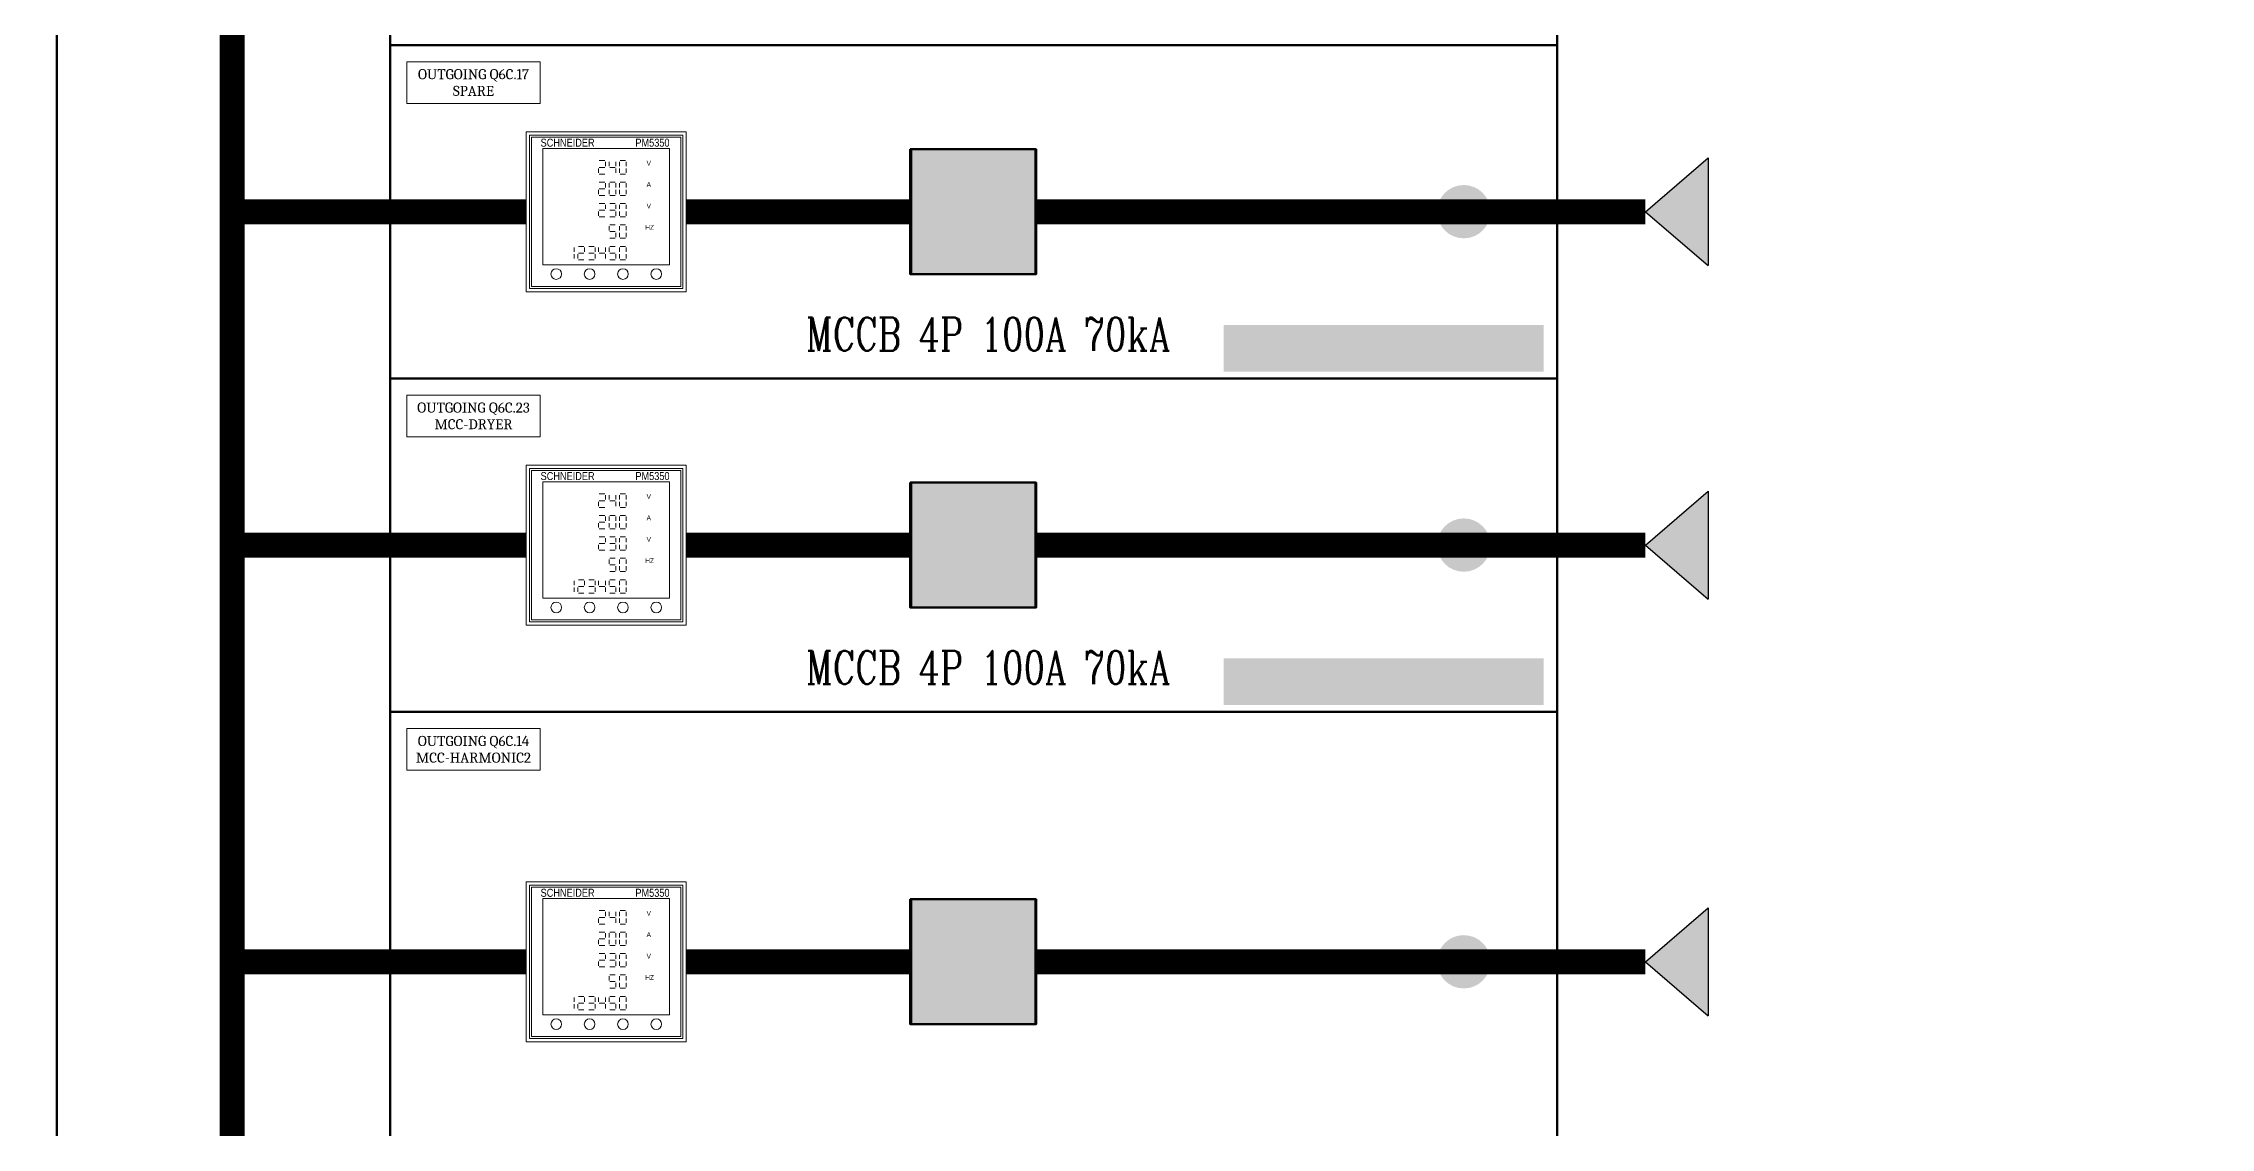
# Model space of a CAD drawing. Header units: millimetres. Extents: x -116965 to 323937, y 291661 to 566926.
# Drawn here: x -46740 to -45440, y 317189 to 317840 of the extents above; entities that cross this region are included whole.
import ezdxf
from ezdxf.enums import TextEntityAlignment as Align

# ---------------------------------------------------------------- set-up
doc = ezdxf.new("R2010")
doc.units = ezdxf.units.MM
doc.layers.get('0').update_dxf_attribs({"lineweight": 18})
doc.layers.add('BASE', color=7, linetype='Continuous', lineweight=15)
doc.layers.add('hw_Text', color=7, linetype='Continuous', lineweight=13)
doc.layers.add('C00-00-00', color=7, linetype='Continuous')
doc.layers.add('C32-AD-3C', color=7, linetype='Continuous', true_color=0x32ad3c)
doc.layers.add('C49-50-57', color=7, linetype='Continuous', true_color=0x495057)
doc.styles.add('hw_Block', font='complex.shx', dxfattribs={"width": 0.75})
doc.styles.add('hw_Block.', font='Cambria.ttf')
doc.styles.add('VnArial', font='')
doc.styles.get('VnArial').set_extended_font_data('.VnArial NarrowH')

# ---------------------------------------------------------------- blocks, each defined once
blk = doc.blocks.new('1232')
at = {"color": 7, "linetype": 'Continuous', "lineweight": 13}
for p, q in [((43.8, 78.7), (47.1, 78.7)), ((56.3, 78.7), (59.5, 78.7)), ((43.4, 71.4), (43.4, 73.9)), ((43.8, 74.6), (47.1, 74.6)), ((43.8, 70.6), (47.1, 70.6)), ((43.8, 65.8), (47.1, 65.8)), ((47.5, 77.9), (47.5, 75.4)), ((47.5, 65.1), (47.5, 62.5)), ((49.7, 77.9), (49.7, 75.4)), ((49.7, 65.1), (49.7, 62.5)), ((50.1, 74.6), (53.3, 74.6)), ((50.1, 65.8), (53.3, 65.8)), ((53.7, 77.9), (53.7, 75.4)), ((53.7, 71.4), (53.7, 73.9)), ((53.7, 65.1), (53.7, 62.5)), ((55.9, 77.9), (55.9, 75.4)), ((55.9, 71.4), (55.9, 73.9)), ((55.9, 65.1), (55.9, 62.5)), ((56.3, 70.6), (59.5, 70.6)), ((56.3, 65.8), (59.5, 65.8)), ((59.9, 77.9), (59.9, 75.4)), ((59.9, 71.4), (59.9, 73.9)), ((59.9, 65.1), (59.9, 62.5)), ((43.4, 58.5), (43.4, 61.1)), ((43.8, 61.8), (47.1, 61.8)), ((43.8, 57.8), (47.1, 57.8)), ((43.8, 53), (47.1, 53)), ((47.5, 52.2), (47.5, 49.7)), ((49.7, 58.5), (49.7, 61.1)), ((50.1, 57.8), (53.3, 57.8)), ((50.1, 53), (53.3, 53)), ((53.7, 58.5), (53.7, 61.1)), ((53.7, 52.2), (53.7, 49.7)), ((55.9, 58.5), (55.9, 61.1)), ((55.9, 52.2), (55.9, 49.7)), ((56.3, 57.8), (59.5, 57.8)), ((56.3, 53), (59.5, 53)), ((59.9, 58.5), (59.9, 61.1)), ((59.9, 52.2), (59.9, 49.7)), ((43.4, 45.6), (43.4, 48.2)), ((43.8, 48.9), (47.1, 48.9)), ((43.8, 44.9), (47.1, 44.9)), ((49.7, 39.4), (49.7, 36.8)), ((50.1, 48.9), (53.3, 48.9)), ((50.1, 44.9), (53.3, 44.9)), ((50.1, 40.1), (53.3, 40.1)), ((53.7, 45.6), (53.7, 48.2)), ((55.9, 45.6), (55.9, 48.2)), ((55.9, 39.4), (55.9, 36.8)), ((56.3, 44.9), (59.5, 44.9)), ((56.3, 40.1), (59.5, 40.1)), ((59.9, 45.6), (59.9, 48.2)), ((59.9, 39.4), (59.9, 36.8)), ((28.8, 26.5), (28.8, 23.9)), ((31.4, 27.2), (34.6, 27.2)), ((35, 26.5), (35, 23.9)), ((37.6, 27.2), (40.8, 27.2)), ((41.3, 26.5), (41.3, 23.9)), ((43.4, 26.5), (43.4, 23.9)), ((47.5, 26.5), (47.5, 23.9)), ((49.7, 26.5), (49.7, 23.9)), ((50.1, 36.1), (53.3, 36.1)), ((50.1, 32.1), (53.3, 32.1)), ((50.1, 27.2), (53.3, 27.2)), ((53.7, 32.8), (53.7, 35.4)), ((55.9, 32.8), (55.9, 35.4)), ((55.9, 26.5), (55.9, 23.9)), ((56.3, 32.1), (59.5, 32.1)), ((56.3, 27.2), (59.5, 27.2)), ((59.9, 32.8), (59.9, 35.4)), ((59.9, 26.5), (59.9, 23.9)), ((28.8, 19.9), (28.8, 22.5)), ((31, 19.9), (31, 22.5)), ((31.4, 23.2), (34.6, 23.2)), ((31.4, 19.2), (34.6, 19.2)), ((37.6, 23.2), (40.8, 23.2)), ((37.6, 19.2), (40.8, 19.2)), ((41.3, 19.9), (41.3, 22.5)), ((43.8, 23.2), (47.1, 23.2)), ((47.5, 19.9), (47.5, 22.5)), ((50.1, 23.2), (53.3, 23.2)), ((50.1, 19.2), (53.3, 19.2)), ((53.7, 19.9), (53.7, 22.5)), ((55.9, 19.9), (55.9, 22.5)), ((56.3, 19.2), (59.5, 19.2)), ((59.9, 19.9), (59.9, 22.5))]:
    blk.add_line(p, q, dxfattribs=at)
at = {"layer": 'BASE', "lineweight": 13}
for points in [[(96, 0), (0, 0), (0, 96), (96, 96)], [(3.2, 3.2), (92.8, 3.2), (92.8, 92.8), (3.2, 92.8)], [(10, 16.1), (86, 16.1), (86, 86), (10, 86)]]:
    blk.add_lwpolyline(points, close=True, dxfattribs=at)
at = {"layer": 'BASE', "color": 3, "lineweight": 13}
blk.add_lwpolyline([(2, 2), (94, 2), (94, 94), (2, 94)], close=True, dxfattribs=at)
at = {"layer": 'BASE', "lineweight": 13}
for centre in [(18, 10.6), (38, 10.6), (58, 10.6), (78, 10.6)]:
    blk.add_circle(centre, 3.2, dxfattribs=at)
at = {"layer": 'hw_Text', "lineweight": 13, "style": 'VnArial'}
for s, height, p in [('Schneider', 4.8, (24.8, 89.4)), ('V', 2.88, (73.5, 77.1)), ('A', 2.88, (73.5, 64.3)), ('V', 2.88, (73.5, 51.4)), ('Hz', 2.88, (74, 38.6))]:
    blk.add_text(s, height=height, rotation=360, dxfattribs=at).set_placement(p, align=Align.MIDDLE_CENTER)
at = {"layer": 'hw_Text', "color": 1, "lineweight": 13, "style": 'VnArial'}
blk.add_text('PM5350', height=4.8, rotation=360, dxfattribs=at).set_placement((75.7, 89.4), align=Align.MIDDLE_CENTER)
blk = doc.blocks.new('Load Outgoingx')
at = {"color": 0, "lineweight": 5, "ltscale": 0.7}
blk.add_lwpolyline([(10, -10), (10, -35), (90, -35), (90, -10)], close=True, dxfattribs=at)
at = {"color": 0, "lineweight": 5, "style": 'hw_Block.'}
for tag, p in [('LINE2', (50, -27.5)), ('LINE1', (50, -17.5))]:
    blk.add_attdef(tag, text='', height=6, dxfattribs=at).set_placement(p, align=Align.MIDDLE_CENTER)

msp = doc.modelspace()

# ---------------------------------------------------------------- hatches: boundary and pattern name
at = {"lineweight": -3, "ltscale": 5}
h = msp.add_hatch(color=1, dxfattribs=at)
h.dxf.hatch_style = 1
h.paths.add_polyline_path([(-45741.674473, 317706.208241), (-45741.674473, 317770.956924), (-45779.240873, 317738.582583)])
h = msp.add_hatch(color=1, dxfattribs=at)
h.dxf.hatch_style = 1
h.paths.add_polyline_path([(-45741.674473, 317506.236158), (-45741.674473, 317570.984842), (-45779.240873, 317538.6105)])
h = msp.add_hatch(color=1, dxfattribs=at)
h.dxf.hatch_style = 1
h.paths.add_polyline_path([(-45741.674473, 317256.271053), (-45741.674473, 317321.019737), (-45779.240873, 317288.645395)])
at = {"layer": 'C00-00-00'}
h = msp.add_hatch(color=256, dxfattribs=at)
edge = h.paths.add_edge_path()
edge.add_arc((-46182.638623, 317738.582585), 27.496163, 0, 360)
h = msp.add_hatch(color=256, dxfattribs=at)
edge = h.paths.add_edge_path()
edge.add_arc((-46182.638623, 317738.582585), 27.496163, 0, 360)
h = msp.add_hatch(color=256, dxfattribs=at)
edge = h.paths.add_edge_path()
edge.add_arc((-45888.196757, 317738.582583), 15.997765, 0, 360)
h = msp.add_hatch(color=256, dxfattribs=at)
h.dxf.hatch_style = 2
h.paths.add_polyline_path([(-46215.134086, 317746.081538), (-46150.143161, 317746.081538), (-46150.143161, 317731.083631), (-46215.134086, 317731.083631)])
h = msp.add_hatch(color=256, dxfattribs=at)
h.dxf.hatch_style = 2
h.paths.add_polyline_path([(-46032.176657, 317670.592077), (-45840.203457, 317670.592077), (-45840.203457, 317642.595983), (-46032.176657, 317642.595983)])
h = msp.add_hatch(color=256, dxfattribs=at)
edge = h.paths.add_edge_path()
edge.add_arc((-46182.638623, 317538.6105), 27.496163, 0, 360)
h = msp.add_hatch(color=256, dxfattribs=at)
edge = h.paths.add_edge_path()
edge.add_arc((-46182.638623, 317538.6105), 27.496163, 0, 360)
h = msp.add_hatch(color=256, dxfattribs=at)
h.dxf.hatch_style = 2
h.paths.add_polyline_path([(-46215.134086, 317546.109453), (-46150.143161, 317546.109453), (-46150.143161, 317531.111547), (-46215.134086, 317531.111547)])
h = msp.add_hatch(color=256, dxfattribs=at)
edge = h.paths.add_edge_path()
edge.add_arc((-45888.196757, 317538.610502), 15.997765, 0, 360)
h = msp.add_hatch(color=256, dxfattribs=at)
h.dxf.hatch_style = 2
h.paths.add_polyline_path([(-46032.176657, 317470.619992), (-45840.203457, 317470.619992), (-45840.203457, 317442.623902), (-46032.176657, 317442.623902)])
h = msp.add_hatch(color=256, dxfattribs=at)
edge = h.paths.add_edge_path()
edge.add_arc((-46182.638623, 317288.645395), 27.496163, 0, 360)
h = msp.add_hatch(color=256, dxfattribs=at)
edge = h.paths.add_edge_path()
edge.add_arc((-46182.638623, 317288.645395), 27.496163, 0, 360)
h = msp.add_hatch(color=256, dxfattribs=at)
edge = h.paths.add_edge_path()
edge.add_arc((-45888.196757, 317288.645395), 15.997765, 0, 360)
h = msp.add_hatch(color=256, dxfattribs=at)
h.dxf.hatch_style = 2
h.paths.add_polyline_path([(-46215.134086, 317296.144348), (-46150.143161, 317296.144348), (-46150.143161, 317281.146442), (-46215.134086, 317281.146442)])
at = {"layer": 'C32-AD-3C'}
h = msp.add_hatch(color=256, dxfattribs=at)
h.dxf.hatch_style = 2
h.paths.add_polyline_path([(-46205.135483, 317726.084328), (-46190.137577, 317726.084328), (-46190.137577, 317701.087819), (-46205.135483, 317701.087819)])
h = msp.add_hatch(color=256, dxfattribs=at)
h.dxf.hatch_style = 2
h.paths.add_polyline_path([(-46205.135483, 317726.084328), (-46190.137577, 317726.084328), (-46190.137577, 317701.087819), (-46205.135483, 317701.087819)])
h = msp.add_hatch(color=256, dxfattribs=at)
h.dxf.hatch_style = 2
h.paths.add_polyline_path([(-46205.135483, 317526.112244), (-46190.137577, 317526.112244), (-46190.137577, 317501.115734), (-46205.135483, 317501.115734)])
h = msp.add_hatch(color=256, dxfattribs=at)
h.dxf.hatch_style = 2
h.paths.add_polyline_path([(-46205.135483, 317526.112244), (-46190.137577, 317526.112244), (-46190.137577, 317501.115734), (-46205.135483, 317501.115734)])
h = msp.add_hatch(color=256, dxfattribs=at)
h.dxf.hatch_style = 2
h.paths.add_polyline_path([(-46205.135483, 317276.147139), (-46190.137577, 317276.147139), (-46190.137577, 317251.15063), (-46205.135483, 317251.15063)])
h = msp.add_hatch(color=256, dxfattribs=at)
h.dxf.hatch_style = 2
h.paths.add_polyline_path([(-46205.135483, 317276.147139), (-46190.137577, 317276.147139), (-46190.137577, 317251.15063), (-46205.135483, 317251.15063)])
at = {"layer": 'C49-50-57'}
h = msp.add_hatch(color=256, dxfattribs=at)
h.dxf.hatch_style = 2
h.paths.add_polyline_path([(-46220.133389, 317776.07735), (-46145.143858, 317776.07735), (-46145.143858, 317701.087819), (-46220.133389, 317701.087819)])
h = msp.add_hatch(color=256, dxfattribs=at)
h.dxf.hatch_style = 2
h.paths.add_polyline_path([(-46220.133389, 317776.07735), (-46145.143858, 317776.07735), (-46145.143858, 317701.087819), (-46220.133389, 317701.087819)])
h = msp.add_hatch(color=256, dxfattribs=at)
h.dxf.hatch_style = 2
h.paths.add_polyline_path([(-46220.133389, 317576.105266), (-46145.143858, 317576.105266), (-46145.143858, 317501.115734), (-46220.133389, 317501.115734)])
h = msp.add_hatch(color=256, dxfattribs=at)
h.dxf.hatch_style = 2
h.paths.add_polyline_path([(-46220.133389, 317576.105266), (-46145.143858, 317576.105266), (-46145.143858, 317501.115734), (-46220.133389, 317501.115734)])
h = msp.add_hatch(color=256, dxfattribs=at)
h.dxf.hatch_style = 2
h.paths.add_polyline_path([(-46220.133389, 317326.140161), (-46145.143858, 317326.140161), (-46145.143858, 317251.15063), (-46220.133389, 317251.15063)])
h = msp.add_hatch(color=256, dxfattribs=at)
h.dxf.hatch_style = 2
h.paths.add_polyline_path([(-46220.133389, 317326.140161), (-46145.143858, 317326.140161), (-46145.143858, 317251.15063), (-46220.133389, 317251.15063)])

# ---------------------------------------------------------------- linework, layer by layer
at = {"lineweight": -3, "ltscale": 5}
for p, q in [((-45779.240873, 317738.582583), (-45741.674473, 317770.956924)), ((-45741.674473, 317770.956924), (-45741.674473, 317706.208241)), ((-45779.240873, 317738.582583), (-45741.674473, 317706.208241)), ((-45779.240873, 317538.6105), (-45741.674473, 317570.984842)), ((-45741.674473, 317570.984842), (-45741.674473, 317506.236158)), ((-45779.240873, 317538.6105), (-45741.674473, 317506.236158)), ((-45779.240873, 317288.645395), (-45741.674473, 317321.019737)), ((-45741.674473, 317321.019737), (-45741.674473, 317256.271053)), ((-45779.240873, 317288.645395), (-45741.674473, 317256.271053))]:
    msp.add_line(p, q, dxfattribs=at)
at = {"color": 1, "lineweight": -3, "ltscale": 5, "const_width": 15}
for points in [[(-46626.746194, 316738.722167), (-46626.746194, 318638.456958)], [(-46450.468313, 317738.582585), (-46626.746194, 317738.582585)], [(-46220.133389, 317738.582585), (-46354.468313, 317738.582585)], [(-46145.143862, 317738.582583), (-45779.240873, 317738.582583)], [(-46450.468313, 317538.6105), (-46626.746194, 317538.6105)], [(-46220.133389, 317538.6105), (-46354.468313, 317538.6105)], [(-46145.143862, 317538.6105), (-45779.240873, 317538.6105)], [(-46450.468313, 317288.645395), (-46626.746194, 317288.645395)], [(-46220.133389, 317288.645395), (-46354.468313, 317288.645395)], [(-46145.143862, 317288.645395), (-45779.240873, 317288.645395)]]:
    msp.add_lwpolyline(points, dxfattribs=at)
at = {"layer": 'C00-00-00', "lineweight": 211}
msp.add_lwpolyline([(-46532.106867, 318738.443002), (-45832.204577, 318738.443002), (-45832.204577, 316538.750083), (-46532.106867, 316538.750083)], close=True, dxfattribs=at)
at = {"layer": 'C00-00-00', "lineweight": 100}
for points in [[(-47132.023117, 318638.456958), (-46732.078952, 318638.456958), (-46732.078952, 316638.736127), (-47132.023117, 316638.736127)], [(-46732.078952, 318638.456958), (-46532.106867, 318638.456958), (-46532.106867, 316638.736127), (-46732.078952, 316638.736127)], [(-45832.204577, 318638.456958), (-45432.260407, 318638.456958), (-45432.260407, 316638.736127), (-45832.204577, 316638.736127)], [(-46532.106867, 318038.540708), (-45832.204577, 318038.540708), (-45832.204577, 317838.568627), (-46532.106867, 317838.568627)], [(-46532.106867, 317838.568627), (-45832.204577, 317838.568627), (-45832.204577, 317638.596542), (-46532.106867, 317638.596542)], [(-46532.106867, 317638.596542), (-45832.204577, 317638.596542), (-45832.204577, 317438.624458), (-46532.106867, 317438.624458)], [(-46532.106867, 317438.624458), (-45832.204577, 317438.624458), (-45832.204577, 317138.666333), (-46532.106867, 317138.666333)]]:
    msp.add_lwpolyline(points, close=True, dxfattribs=at)
at = {"layer": 'C00-00-00', "lineweight": 50}
for points in [[(-46220.133389, 317776.07735), (-46145.143858, 317776.07735), (-46145.143858, 317701.087819), (-46220.133389, 317701.087819)], [(-46219.650487, 317776.07735), (-46144.660956, 317776.07735), (-46144.660956, 317701.087819), (-46219.650487, 317701.087819)], [(-46220.133389, 317576.105266), (-46145.143858, 317576.105266), (-46145.143858, 317501.115734), (-46220.133389, 317501.115734)], [(-46219.650487, 317576.105266), (-46144.660956, 317576.105266), (-46144.660956, 317501.115734), (-46219.650487, 317501.115734)], [(-46220.133389, 317326.140161), (-46145.143858, 317326.140161), (-46145.143858, 317251.15063), (-46220.133389, 317251.15063)], [(-46219.650487, 317326.140161), (-46144.660956, 317326.140161), (-46144.660956, 317251.15063), (-46219.650487, 317251.15063)]]:
    msp.add_lwpolyline(points, close=True, dxfattribs=at)

# ---------------------------------------------------------------- block references
at = {"lineweight": -3}
for p, values in [((-46532.106867, 317838.568627), {'LINE2': 'SPARE', 'LINE1': 'OUTGOING Q6C.17'}), ((-46532.106867, 317638.596542), {'LINE2': 'MCC-DRYER', 'LINE1': 'OUTGOING Q6C.23'}), ((-46532.106867, 317438.624458), {'LINE2': 'MCC-HARMONIC2', 'LINE1': 'OUTGOING Q6C.14'})]:
    msp.add_blockref('Load Outgoingx', p, dxfattribs=at).add_auto_attribs(values)
for p in [(-46450.468313, 317690.582585), (-46450.468313, 317490.6105), (-46450.468313, 317240.645395)]:
    msp.add_blockref('1232', p)

# ---------------------------------------------------------------- texts
at = {"color": 2, "char_height": 20, "attachment_point": 5, "style": 'hw_Block'}
for insert in [(-46173.435232, 317665.205728), (-46173.435232, 317465.233643)]:
    msp.add_mtext_dynamic_manual_height_columns('MCCB 4P 100A 70kA', width=280.32785492, gutter_width=12.5, heights=[0], dxfattribs=dict(at, insert=insert))

doc.saveas('drawing.dxf')
